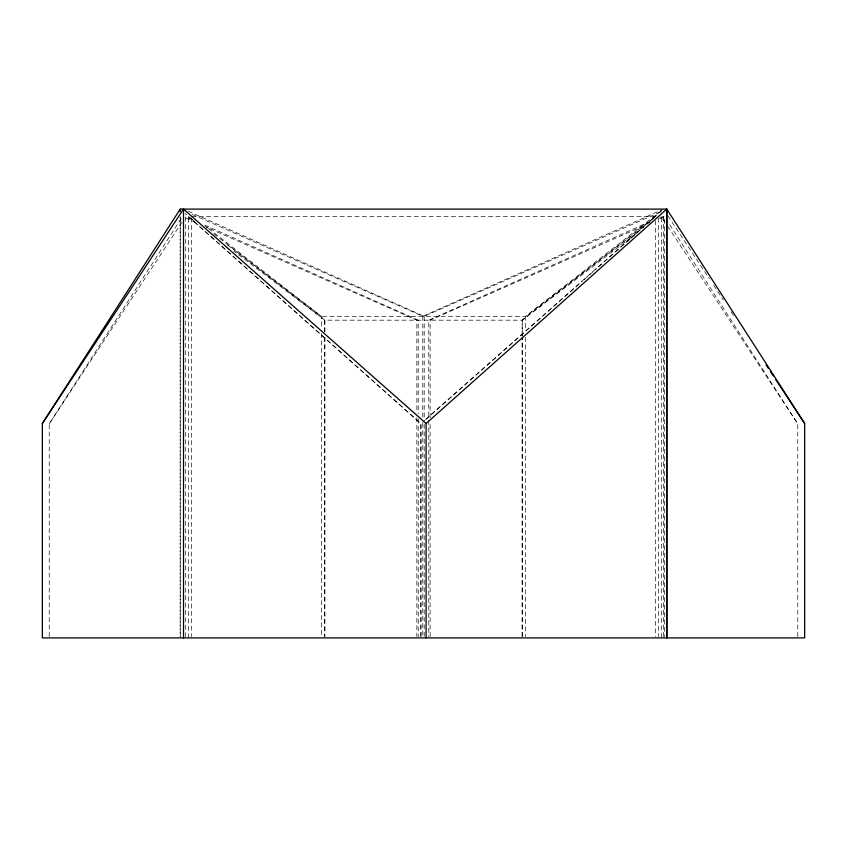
<?xml version="1.0" encoding="UTF-8"?>
<svg xmlns="http://www.w3.org/2000/svg" width="847" height="847" viewBox="0 0 847 847"><rect width="100%" height="100%" fill="white"/><g stroke="black" fill="none" stroke-linecap="round" stroke-linejoin="round"><path stroke-width="0.64" stroke-dasharray="4.24 3.18" d="M420.895 636.584L420.895 423.5L185.144 213.486M430.128 636.584L430.128 423.002M430.128 417.73L430.128 320.177L645.308 225.08M522.154 636.584L522.154 337.307M522.154 335.994L522.154 320.177L655.345 216.599L647.553 223.576M522.228 636.584L522.228 337.307M663.487 636.584L663.487 214.376M797.768 636.584L797.768 423.849L668.018 222.062M49.232 636.584L49.232 423.849L182.444 216.663M49.232 423.849L182.084 222.062M425.85 419.127L661.507 210.85M420.948 636.584L420.948 423.849L424.855 420.398M425.829 419.53L582.111 281.416M584.07 279.69L596.764 268.467M598.713 266.741L629.977 239.108M630.951 238.251L635.832 233.931M636.806 233.073L643.646 227.028M661.401 210.723L525.627 316.302L321.373 316.302L225.514 243.502M649.935 221.903L525.627 316.302L525.627 330.796M238.494 254.651L324.772 320.177L522.228 320.177L638.215 232.089M192.28 214.429L422.801 316.302L662.29 209.633M650.21 221.543L428.783 320.177L428.783 419.053M659.739 217.308L664.514 216.599L664.556 636.584M188.32 211.242L424.199 316.302L661.962 211.231M659.707 218.717L664.514 216.599M191.655 216.599L655.97 216.599M185.694 218.018L195.286 222.253M206.488 227.208L208.087 227.907M209.982 228.743L416.872 320.177L416.872 412.457M192.025 219.426L185.673 216.599L185.631 636.584M204.72 225.08L418.217 320.177L418.217 413.781M188.362 637.897L188.362 216.663L191.178 218.717M192.11 219.426L193.974 220.845M234.09 251.305L236.292 252.978M205.44 226.149L207.536 227.779M208.574 228.584L321.373 316.302L321.373 328.16M213.719 233.761L324.846 320.177L324.846 332.035M188.362 216.663L420.948 423.849M667.86 215.731L709.331 278.727M713.693 285.354L723.158 299.722M731.162 311.876L734.074 316.302M664.916 222.062L661.369 216.663L661.369 637.897M667.764 226.382L797.768 423.849M658.638 217.986L658.638 636.584M655.366 220.633L655.366 636.584M525.627 337.392L525.627 636.584M522.228 320.177L522.228 335.994M428.783 420.366L428.783 636.584M424.199 316.302L424.199 419.106M424.199 424.379L424.199 636.584M422.801 316.302L422.801 417.793M422.801 423.066L422.801 636.584M418.217 419.053L418.217 636.584M416.872 417.73L416.872 636.584M324.846 337.307L324.846 636.584M324.772 320.177L324.772 332.035M324.772 337.307L324.772 636.584M321.373 333.432L321.373 636.584M191.634 217.986L191.634 636.584M180.21 217.012L180.21 636.584L180.21 217.012"/><path stroke-width="1.27" d="M666.79 209.103L666.79 637.897L666.79 209.103L180.21 209.103L42.35 423.5L42.35 637.897L804.65 637.897L804.65 423.5L666.79 209.103L426.105 423.5L426.105 637.897M42.35 423.5L183.513 209.103L426.105 423.5M766.09 364.93L768.271 368.244M770.452 371.558L773.364 375.973M775.545 379.297L804.65 423.5M183.513 209.103L183.513 637.897M180.21 209.103L180.21 211.739"/></g></svg>
